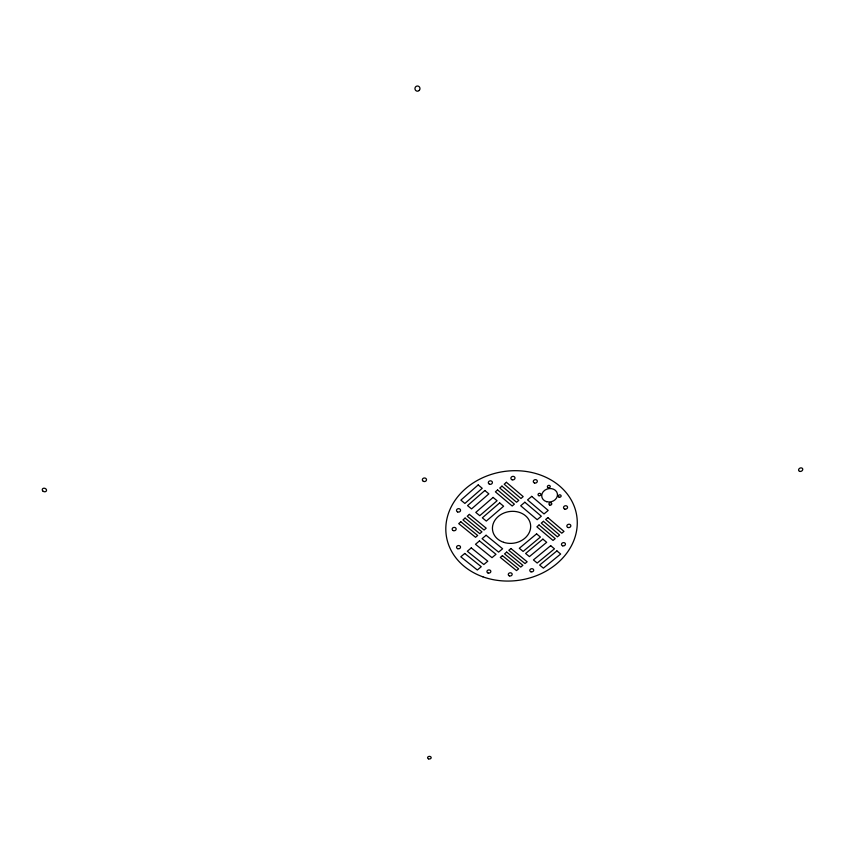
<?xml version="1.0" encoding="UTF-8"?>
<svg xmlns="http://www.w3.org/2000/svg" width="845" height="845" viewBox="0 0 845 845"><rect width="100%" height="100%" fill="white"/><g stroke="black" fill="none" stroke-linecap="round" stroke-linejoin="round"><path stroke-width="1.27" d="M478.196 484.924L460.874 500.113L464.898 503.44L482.22 488.304L478.196 484.924M484.85 490.512L467.528 505.606L471.542 508.912L488.854 493.86L484.85 490.512M460.842 521.787L458.719 523.625L475.555 537.304L477.678 535.487L460.842 521.787M465.099 518.091L462.975 519.939L479.802 533.67L481.935 531.854L465.099 518.091M469.376 514.383L467.232 516.242L484.069 530.026L486.202 528.199L469.376 514.383M497.578 489.942L495.392 491.832L512.186 505.997L514.373 504.127L497.578 489.942M501.983 486.128L499.775 488.03L516.57 502.247L518.767 500.377L501.983 486.128M506.398 482.305L504.19 484.217L520.974 498.497L523.182 496.606L506.398 482.305M493.089 497.42L475.777 512.408L479.759 515.682L497.071 500.747L493.089 497.42M499.659 502.923L482.347 517.827L486.308 521.08L503.609 506.229L499.659 502.923M464.739 553.464L460.8 556.813L477.319 570.005L481.259 566.699L464.739 553.464M471.278 547.887L467.317 551.267L483.836 564.523L487.787 561.207L471.278 547.887M479.474 540.906L475.492 544.296L492.001 557.658L495.983 554.309L479.474 540.906M486.097 535.255L482.094 538.677L498.592 552.123L502.606 548.754L486.097 535.255M524.84 502.236L520.7 505.764L537.177 519.686L541.318 516.211L524.84 502.236M531.727 496.364L527.555 499.913L544.032 513.929L548.194 510.433L531.727 496.364M502.437 555.651L500.314 557.425L516.517 570.586L518.629 568.843L502.437 555.651M506.683 552.091L504.56 553.876L520.752 567.09L522.875 565.326L506.683 552.091M510.95 548.521L508.817 550.306L525.009 563.573L527.143 561.809L510.95 548.521M539.068 524.988L536.881 526.826L553.021 540.441L555.207 538.635L539.068 524.988M543.451 521.323L541.254 523.161L557.404 536.828L559.591 535.022L543.451 521.323M547.856 517.636L545.659 519.485L561.788 533.206L563.995 531.389L547.856 517.636M536.586 533.86L519.305 548.289L523.118 551.436L540.399 537.061L536.586 533.86M542.891 539.142L525.611 553.486L529.414 556.612L546.683 542.321L542.891 539.142M550.687 545.68L533.427 559.929L537.188 563.034L554.457 548.838L550.687 545.68M556.908 550.898L539.649 565.062L543.398 568.146L560.647 554.024L556.908 550.898M42.757 490.934A2.197 1.732 20 0 0 46.412 490.839A2.197 1.732 20 0 0 44.003 488.199A2.197 1.732 20 0 0 42.757 490.934M428.51 758.852A1.785 1.31 -2.6 0 0 431.172 757.627A1.785 1.31 -2.6 0 0 428.468 756.571A1.785 1.31 -2.6 0 0 428.51 758.852M799.824 471.415A2.165 1.701 -25 0 0 802.75 469.144A2.165 1.701 -25 0 0 799.433 468.436A2.165 1.701 -25 0 0 799.824 471.415M419.268 90.404A2.598 2.514 -87.9 0 0 418.064 86.074A2.598 2.514 -87.9 0 0 415.043 89.327A2.598 2.514 -87.9 0 0 419.268 90.404M423.408 481.354A2.091 1.796 -3 0 0 426.524 479.717A2.091 1.796 -3 0 0 423.356 478.249A2.091 1.796 -3 0 0 423.408 481.354M482.886 576.829A65.984 54.904 -8.9 0 0 577.103 518.767A65.984 54.904 -8.9 0 0 474.626 482.03A65.984 54.904 -8.9 0 0 482.886 576.829M503.578 542.3A19.192 15.96 -8.9 0 0 530.586 524.967A19.192 15.96 -8.9 0 0 500.483 514.827A19.192 15.96 -8.9 0 0 503.578 542.3M534.547 483.013A2.017 1.711 -11.7 0 0 537.293 481.027A2.017 1.711 -11.7 0 0 534.072 480.076A2.017 1.711 -11.7 0 0 534.547 483.013M546.609 501.676A7.943 6.675 -12.3 0 0 557.415 493.881A7.943 6.675 -12.3 0 0 544.75 490.269A7.943 6.675 -12.3 0 0 546.609 501.676M549.799 505.056A1.436 1.204 -12 0 0 551.785 503.673A1.436 1.204 -12 0 0 549.503 502.997A1.436 1.204 -12 0 0 549.799 505.056M548.331 487.797A1.447 1.225 -12.5 0 0 550.232 486.297A1.447 1.225 -12.5 0 0 547.877 485.727A1.447 1.225 -12.5 0 0 548.331 487.797M538.93 495.709A1.447 1.215 -11.6 0 0 540.885 494.293A1.447 1.215 -11.6 0 0 538.582 493.638A1.447 1.215 -11.6 0 0 538.93 495.709M559.158 497.209A1.447 1.215 -12.9 0 0 561.122 495.793A1.447 1.215 -12.9 0 0 558.83 495.138A1.447 1.215 -12.9 0 0 559.158 497.209M489.466 484.206A2.06 1.764 -8.3 0 0 492.403 482.358A2.06 1.764 -8.3 0 0 489.192 481.175A2.06 1.764 -8.3 0 0 489.466 484.206M457.578 511.912A2.028 1.711 -5.4 0 0 460.567 510.264A2.028 1.711 -5.4 0 0 457.472 508.933A2.028 1.711 -5.4 0 0 457.578 511.912M453.226 530.586A2.007 1.679 -4.9 0 0 456.173 528.97A2.007 1.679 -4.9 0 0 453.11 527.671A2.007 1.679 -4.9 0 0 453.226 530.586M457.599 548.669A1.996 1.648 -5.1 0 0 460.525 547.085A1.996 1.648 -5.1 0 0 457.494 545.807A1.996 1.648 -5.1 0 0 457.599 548.669M488.04 572.995A1.965 1.605 -6.7 0 0 490.839 571.304A1.965 1.605 -6.7 0 0 487.766 570.238A1.965 1.605 -6.7 0 0 488.04 572.995M564.83 509.102A2.039 1.701 -12.9 0 0 567.534 507.021A2.039 1.701 -12.9 0 0 564.238 506.218A2.039 1.701 -12.9 0 0 564.83 509.102M568.146 527.544A2.017 1.669 -12.5 0 0 570.819 525.495A2.017 1.669 -12.5 0 0 567.555 524.713A2.017 1.669 -12.5 0 0 568.146 527.544M562.654 545.828A1.996 1.637 -11.7 0 0 565.432 543.958A1.996 1.637 -11.7 0 0 562.274 543.018A1.996 1.637 -11.7 0 0 562.654 545.828M530.987 571.822A1.965 1.595 -9.3 0 0 533.691 570.005A1.965 1.595 -9.3 0 0 530.565 569.086A1.965 1.595 -9.3 0 0 530.987 571.822M509.366 575.878A1.965 1.595 -7.9 0 0 512.176 574.188A1.965 1.595 -7.9 0 0 509.123 573.121A1.965 1.595 -7.9 0 0 509.366 575.878M512.154 479.802A2.07 1.764 -10.2 0 0 514.985 477.795A2.07 1.764 -10.2 0 0 511.69 476.781A2.07 1.764 -10.2 0 0 512.154 479.802"/></g></svg>
